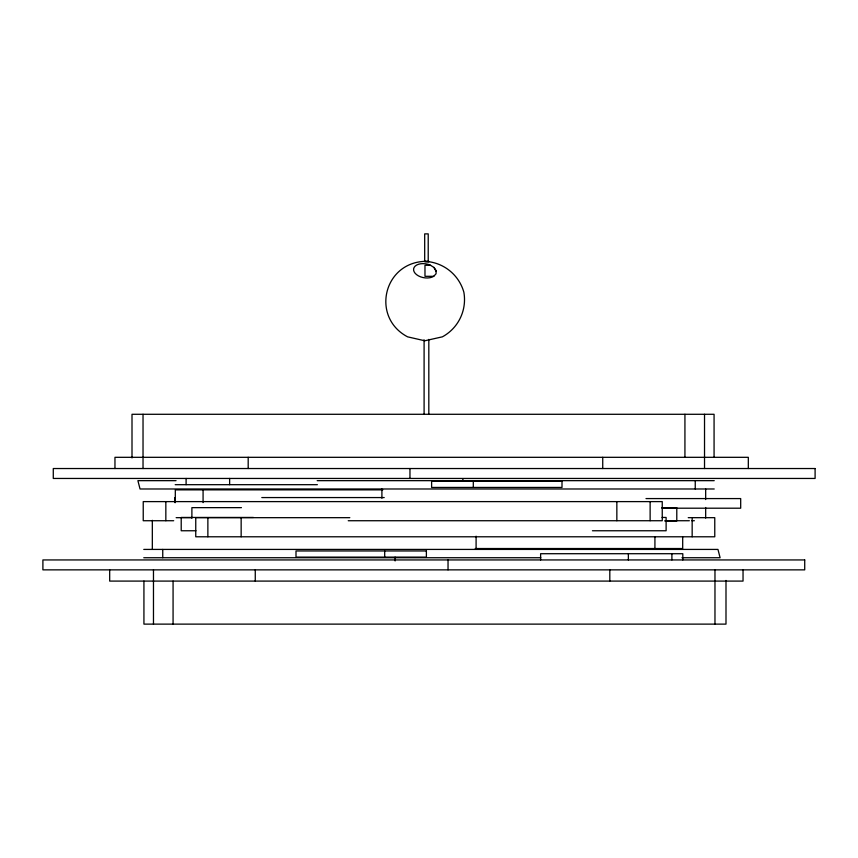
<?xml version="1.0" encoding="UTF-8"?>
<svg xmlns="http://www.w3.org/2000/svg" width="858" height="858" viewBox="0 0 858 858"><rect width="100%" height="100%" fill="white"/><g stroke="black" fill="none" stroke-linecap="round" stroke-linejoin="round"><path stroke-width="1.29" d="M433.73 276.308L436.046 273.766L436.164 270.635L434.073 267.535L430.18 265.079A11.529 7.003 10.1 0 0 415.24 266.044A11.529 7.003 10.1 0 0 418.329 275.815A11.529 7.003 10.1 0 0 433.73 276.308L424.978 276.308L424.978 265.294L430.523 265.294M424.978 261.4L425.118 261.358C443.371 262.269 458.901 274.635 463.867 292.235C467.02 310.231 458.419 328.099 442.374 336.84L424.817 340.776L407.593 336.84C370.86 317.481 383.322 262.87 424.817 261.358M424.099 261.358L428.818 261.358M424.849 261.851L428.85 261.851M176.051 480.662L137.902 480.662L140.036 488.985L714.231 488.985M317.192 480.662L714.231 480.662M175.193 484.684L317.385 484.684M382.775 489.864L175.311 489.864L175.311 502.606M261.797 497.565L384.223 497.565M645.999 498.573L740.69 498.573L740.69 508.204L661.99 508.204M241.452 507.646L191.892 507.646L191.892 518.296M662.076 507.646L676.79 507.646L676.79 520.956L664.757 520.956M253.421 517.449L181.21 517.449L181.21 530.759L195.924 530.759M662.097 517.449L666.108 517.449L666.108 530.759L592.428 530.759M176.147 517.674L191.452 517.674M349.807 517.674L195.753 517.674L195.753 536.786L714.768 536.786L714.768 517.674L692.942 517.674M688.234 517.674L692.159 517.674L692.159 536.786M173.691 520.731L143.232 520.731L143.232 501.608L662.247 501.608L662.247 520.731L348.23 520.731M665.272 520.731L689.349 520.731M691.848 520.731L694.369 520.731M475.225 548.53L682.689 548.53L682.689 537.065M143.769 549.42L717.964 549.42L720.098 557.732L681.949 557.732M143.769 557.732L540.808 557.732M433.923 267.428L436.132 271.407M748.315 468.532L748.315 457.314L114.961 457.314L114.961 468.532M743.039 569.862L743.039 581.091L109.685 581.091L109.685 569.862M725.997 580.448L725.997 624.12L143.929 624.12L143.929 581.091M714.971 569.862L714.971 624.12M714.07 457.314L714.07 414.285L132.003 414.285L132.003 457.947M705.673 488.985L705.673 499.56M705.673 507.496L705.673 518.082M704.525 414.285L704.525 468.532M695.248 480.662L695.248 488.985M684.931 414.285L684.931 457.314M682.807 559.942L682.807 553.71L540.615 553.71L540.615 559.942M671.9 553.71L671.9 559.942M654.922 537.065L654.922 548.53M650.128 501.608L650.128 520.731M628.367 553.71L628.367 559.942M616.848 501.608L616.848 520.731M609.813 569.862L609.813 581.091M602.734 457.314L602.734 468.532M476.093 536.196L476.093 549.42M473.305 481.284L473.305 487.441M462.891 478.721L462.891 481.263M448.037 559.942L448.037 569.862M428.818 339.403L428.818 414.285M428.217 261.358L428.217 233.88L424.689 233.88L424.689 261.358M424.099 339.822L424.099 414.285M409.963 468.532L409.963 478.453M395.109 557.132L395.109 560.95M384.695 550.965L384.695 557.121M381.907 488.985L381.907 498.241M255.266 569.862L255.266 581.091M248.187 457.314L248.187 468.532M241.152 517.674L241.152 536.786M229.633 478.453L229.633 484.684M207.872 517.674L207.872 536.786M203.078 489.864L203.078 502.606M186.1 478.453L186.1 484.684M174.893 497.565L174.893 502.606M173.069 581.091L173.069 624.12M165.841 501.608L165.841 520.731M162.752 549.42L162.752 557.732M153.475 569.862L153.475 624.12M152.327 520.323L152.327 549.42M143.029 414.285L143.029 468.532M815.1 468.532L53.282 468.532L53.282 478.453L815.1 478.453L815.1 468.532M562.001 481.284L431.617 481.284L431.617 487.441L562.001 487.441L562.001 481.284M426.383 550.965L295.999 550.965L295.999 557.121L426.383 557.121L426.383 550.965M804.718 559.942L42.9 559.942L42.9 569.862L804.718 569.862L804.718 559.942"/></g></svg>
